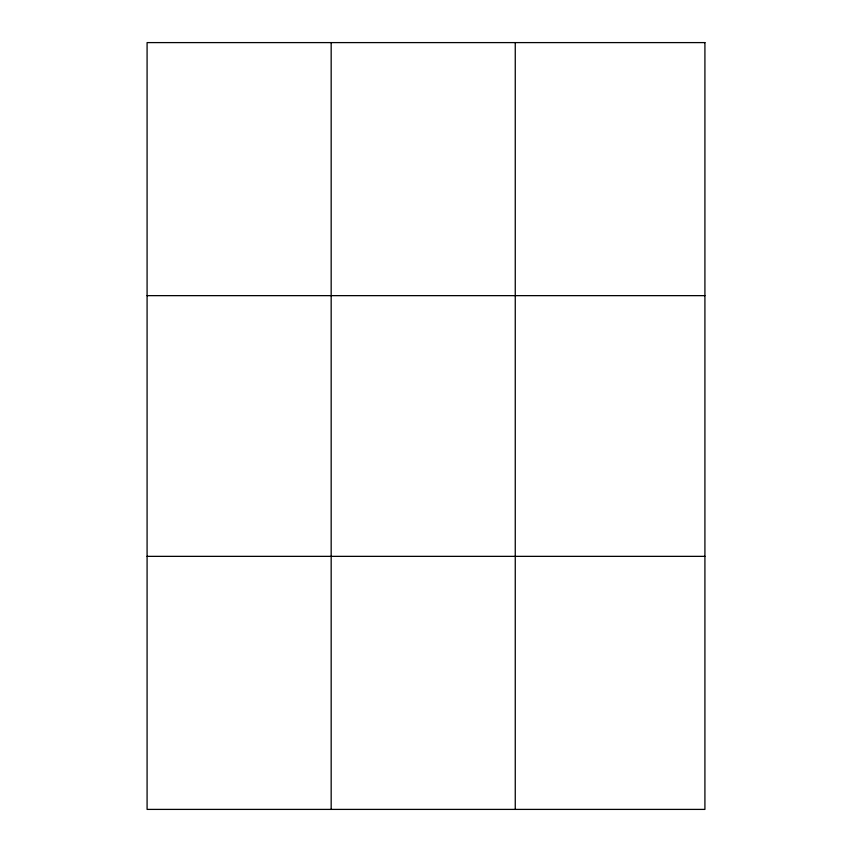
<?xml version="1.0" encoding="UTF-8"?>
<svg xmlns="http://www.w3.org/2000/svg" width="852" height="852" viewBox="0 0 852 852"><rect width="100%" height="100%" fill="white"/><g stroke="black" fill="none" stroke-linecap="round" stroke-linejoin="round"><path stroke-width="1.28" d="M147.087 295.644L704.913 295.644M147.087 556.356L704.913 556.356M515.258 42.6L515.258 809.4M331.172 42.6L331.172 809.4M704.913 42.6L147.087 42.6L147.087 809.4L704.913 809.4L704.913 42.6"/></g></svg>
